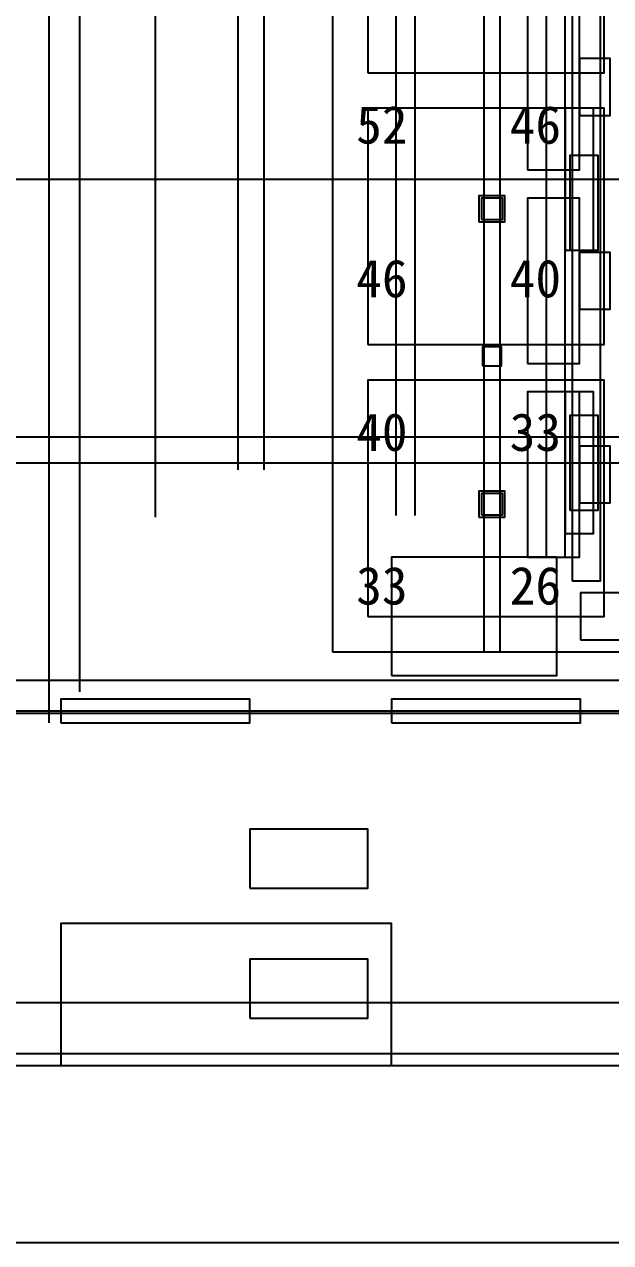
# Model space of a CAD drawing. Header units: metres. Extents: x -1640 to 1560, y -268 to 2338.
# Drawn here: x 3.5 to 28.3, y 862 to 913.5 of the extents above; entities that cross this region are included whole.
import ezdxf

# ---------------------------------------------------------------- set-up
doc = ezdxf.new("R2010")
doc.units = ezdxf.units.M
for name, color, linetype in [('1F_CDS', 5, 'Continuous'), ('1F_PUMP', 2, 'Continuous'), ('1F_STRUCT_COLUMN', 8, 'Continuous'), ('1F_ZONE', 3, 'Continuous'), ('2F_CSF_LATERAL_RACK_CONCEPT', 9, 'Continuous'), ('2F_RFG', 5, 'Continuous'), ('2F_STRUCT_COLUMN', 8, 'Continuous'), ('2F_ZONE', 3, 'Continuous'), ('3F_CLEANROOM_OVERHEAD_PIPE_DUCT_CONCEPT', 9, 'Continuous'), ('3F_DIFF', 4, 'Continuous'), ('3F_EHS_EGRESS_DIST_M', 2, 'Continuous'), ('3F_STRUCT_COLUMN', 8, 'Continuous'), ('3F_ZONE', 3, 'Continuous'), ('4F_DCC', 3, 'Continuous'), ('4F_FFU', 1, 'Continuous'), ('4F_MAU', 2, 'Continuous'), ('4F_STRUCT_PLENUM_TRUSS_CONCEPT', 9, 'Continuous'), ('4F_ZONE', 3, 'Continuous'), ('5F_CDS', 5, 'Continuous'), ('5F_PUMP', 2, 'Continuous'), ('5F_STRUCT_COLUMN', 8, 'Continuous'), ('5F_ZONE', 3, 'Continuous'), ('6F_CSF_LATERAL_RACK_CONCEPT', 9, 'Continuous'), ('6F_RFG', 5, 'Continuous'), ('6F_STRUCT_COLUMN', 8, 'Continuous'), ('6F_ZONE', 3, 'Continuous'), ('7F_CLEANROOM_OVERHEAD_PIPE_DUCT_CONCEPT', 9, 'Continuous'), ('7F_DIFF', 4, 'Continuous'), ('7F_EHS_EGRESS_DIST_M', 2, 'Continuous'), ('7F_STRUCT_COLUMN', 8, 'Continuous'), ('7F_ZONE', 3, 'Continuous'), ('8F_DCC', 3, 'Continuous'), ('8F_FFU', 1, 'Continuous'), ('8F_MAU', 2, 'Continuous'), ('8F_STRUCT_PLENUM_TRUSS_CONCEPT', 9, 'Continuous'), ('8F_ZONE', 3, 'Continuous'), ('OUTLINE', 7, 'Continuous'), ('RF_RSC', 4, 'Continuous'), ('RF_STACK', 2, 'Continuous'), ('UTIL_CHEM_CONCEPT', 6, 'Continuous'), ('UTIL_CHW.R_CONCEPT', 2, 'Continuous'), ('UTIL_CHW.S_CONCEPT', 1, 'Continuous'), ('UTIL_ELEC.LV_CONCEPT', 2, 'Continuous'), ('UTIL_EXH.ACID_CONCEPT', 4, 'Continuous'), ('UTIL_EXH.ALK_CONCEPT', 5, 'Continuous'), ('UTIL_GAS.SPEC_CONCEPT', 3, 'Continuous'), ('UTIL_PCW.R_CONCEPT', 1, 'Continuous'), ('UTIL_PCW.S_CONCEPT', 6, 'Continuous'), ('UTIL_UPW.R_CONCEPT', 2, 'Continuous'), ('UTIL_UPW.S_CONCEPT', 1, 'Continuous')]:
    doc.layers.add(name, color=color, linetype=linetype)

msp = doc.modelspace()

# ---------------------------------------------------------------- linework, layer by layer
at = {"layer": '1F_CDS'}
for points in [[(13, 877), (18, 877), (18, 879.5), (13, 879.5)], [(13, 871.5), (18, 871.5), (18, 874), (13, 874)]]:
    msp.add_lwpolyline(points, close=True, dxfattribs=at)
at = {"layer": '1F_PUMP'}
for points in [[(26.55, 904), (27.75, 904), (27.75, 908), (26.55, 908)], [(26.55, 893), (27.75, 893), (27.75, 897), (26.55, 897)]]:
    msp.add_lwpolyline(points, close=True, dxfattribs=at)
at = {"layer": '1F_STRUCT_COLUMN'}
for points in [[(22.7, 905.2), (23.8, 905.2), (23.8, 906.3), (22.7, 906.3)], [(22.7, 892.7), (23.8, 892.7), (23.8, 893.8), (22.7, 893.8)]]:
    msp.add_lwpolyline(points, close=True, dxfattribs=at)
at = {"layer": '1F_ZONE'}
msp.add_lwpolyline([(16.5, 887), (290, 887), (290, 1045), (16.5, 1045)], close=True, dxfattribs=at)
at = {"layer": '2F_CSF_LATERAL_RACK_CONCEPT'}
msp.add_lwpolyline([(25.55, 891), (26.35, 891), (26.35, 1041), (25.55, 1041)], close=True, dxfattribs=at)
at = {"layer": '2F_RFG'}
for points in [[(26.35, 904), (27.55, 904), (27.55, 910), (26.35, 910)], [(26.35, 892), (27.55, 892), (27.55, 898), (26.35, 898)]]:
    msp.add_lwpolyline(points, close=True, dxfattribs=at)
at = {"layer": '2F_STRUCT_COLUMN'}
for points in [[(22.8, 905.3), (23.7, 905.3), (23.7, 906.2), (22.8, 906.2)], [(22.8, 892.8), (23.7, 892.8), (23.7, 893.7), (22.8, 893.7)]]:
    msp.add_lwpolyline(points, close=True, dxfattribs=at)
at = {"layer": '2F_ZONE'}
msp.add_lwpolyline([(16.5, 887), (290, 887), (290, 1045), (16.5, 1045)], close=True, dxfattribs=at)
at = {"layer": '3F_CLEANROOM_OVERHEAD_PIPE_DUCT_CONCEPT'}
msp.add_lwpolyline([(26.65, 890), (27.85, 890), (27.85, 1042), (26.65, 1042)], close=True, dxfattribs=at)
at = {"layer": '3F_DIFF'}
for points in [[(24.75, 907.4), (26.95, 907.4), (26.95, 914.4), (24.75, 914.4)], [(26.95, 909.7), (28.25, 909.7), (28.25, 912.1), (26.95, 912.1)], [(24.75, 899.2), (26.95, 899.2), (26.95, 906.2), (24.75, 906.2)], [(26.95, 901.5), (28.25, 901.5), (28.25, 903.9), (26.95, 903.9)], [(24.75, 891), (26.95, 891), (26.95, 898), (24.75, 898)], [(26.95, 893.3), (28.25, 893.3), (28.25, 895.7), (26.95, 895.7)]]:
    msp.add_lwpolyline(points, close=True, dxfattribs=at)
at = {"layer": '3F_STRUCT_COLUMN'}
msp.add_lwpolyline([(22.85, 899.1), (23.65, 899.1), (23.65, 899.9), (22.85, 899.9)], close=True, dxfattribs=at)
at = {"layer": '3F_ZONE'}
msp.add_lwpolyline([(16.5, 887), (290, 887), (290, 1045), (16.5, 1045)], close=True, dxfattribs=at)
at = {"layer": '4F_DCC'}
for points in [[(5, 884), (13, 884), (13, 885), (5, 885)], [(19, 884), (27, 884), (27, 885), (19, 885)]]:
    msp.add_lwpolyline(points, close=True, dxfattribs=at)
at = {"layer": '4F_FFU'}
for points in [[(18, 911.5), (28, 911.5), (28, 921.5), (18, 921.5)], [(18, 900), (28, 900), (28, 910), (18, 910)], [(18, 888.5), (28, 888.5), (28, 898.5), (18, 898.5)]]:
    msp.add_lwpolyline(points, close=True, dxfattribs=at)
at = {"layer": '4F_MAU'}
msp.add_lwpolyline([(5, 869.5), (19, 869.5), (19, 875.5), (5, 875.5)], close=True, dxfattribs=at)
at = {"layer": '4F_STRUCT_PLENUM_TRUSS_CONCEPT'}
msp.add_lwpolyline([(22.9, 887), (23.6, 887), (23.6, 1045), (22.9, 1045)], close=True, dxfattribs=at)
at = {"layer": '4F_ZONE'}
msp.add_lwpolyline([(16.5, 887), (290, 887), (290, 1045), (16.5, 1045)], close=True, dxfattribs=at)
at = {"layer": '5F_CDS'}
for points in [[(13, 877), (18, 877), (18, 879.5), (13, 879.5)], [(13, 871.5), (18, 871.5), (18, 874), (13, 874)]]:
    msp.add_lwpolyline(points, close=True, dxfattribs=at)
at = {"layer": '5F_PUMP'}
for points in [[(26.55, 904), (27.75, 904), (27.75, 908), (26.55, 908)], [(26.55, 893), (27.75, 893), (27.75, 897), (26.55, 897)]]:
    msp.add_lwpolyline(points, close=True, dxfattribs=at)
at = {"layer": '5F_STRUCT_COLUMN'}
for points in [[(22.7, 905.2), (23.8, 905.2), (23.8, 906.3), (22.7, 906.3)], [(22.7, 892.7), (23.8, 892.7), (23.8, 893.8), (22.7, 893.8)]]:
    msp.add_lwpolyline(points, close=True, dxfattribs=at)
at = {"layer": '5F_ZONE'}
msp.add_lwpolyline([(16.5, 887), (290, 887), (290, 1045), (16.5, 1045)], close=True, dxfattribs=at)
at = {"layer": '6F_CSF_LATERAL_RACK_CONCEPT'}
msp.add_lwpolyline([(25.55, 891), (26.35, 891), (26.35, 1041), (25.55, 1041)], close=True, dxfattribs=at)
at = {"layer": '6F_RFG'}
for points in [[(26.35, 904), (27.55, 904), (27.55, 910), (26.35, 910)], [(26.35, 892), (27.55, 892), (27.55, 898), (26.35, 898)]]:
    msp.add_lwpolyline(points, close=True, dxfattribs=at)
at = {"layer": '6F_STRUCT_COLUMN'}
for points in [[(22.8, 905.3), (23.7, 905.3), (23.7, 906.2), (22.8, 906.2)], [(22.8, 892.8), (23.7, 892.8), (23.7, 893.7), (22.8, 893.7)]]:
    msp.add_lwpolyline(points, close=True, dxfattribs=at)
at = {"layer": '6F_ZONE'}
msp.add_lwpolyline([(16.5, 887), (290, 887), (290, 1045), (16.5, 1045)], close=True, dxfattribs=at)
at = {"layer": '7F_CLEANROOM_OVERHEAD_PIPE_DUCT_CONCEPT'}
msp.add_lwpolyline([(26.65, 890), (27.85, 890), (27.85, 1042), (26.65, 1042)], close=True, dxfattribs=at)
at = {"layer": '7F_DIFF'}
for points in [[(24.75, 907.4), (26.95, 907.4), (26.95, 914.4), (24.75, 914.4)], [(26.95, 909.7), (28.25, 909.7), (28.25, 912.1), (26.95, 912.1)], [(24.75, 899.2), (26.95, 899.2), (26.95, 906.2), (24.75, 906.2)], [(26.95, 901.5), (28.25, 901.5), (28.25, 903.9), (26.95, 903.9)], [(24.75, 891), (26.95, 891), (26.95, 898), (24.75, 898)], [(26.95, 893.3), (28.25, 893.3), (28.25, 895.7), (26.95, 895.7)]]:
    msp.add_lwpolyline(points, close=True, dxfattribs=at)
at = {"layer": '7F_STRUCT_COLUMN'}
msp.add_lwpolyline([(22.85, 899.1), (23.65, 899.1), (23.65, 899.9), (22.85, 899.9)], close=True, dxfattribs=at)
at = {"layer": '7F_ZONE'}
msp.add_lwpolyline([(16.5, 887), (290, 887), (290, 1045), (16.5, 1045)], close=True, dxfattribs=at)
at = {"layer": '8F_DCC'}
for points in [[(5, 884), (13, 884), (13, 885), (5, 885)], [(19, 884), (27, 884), (27, 885), (19, 885)]]:
    msp.add_lwpolyline(points, close=True, dxfattribs=at)
at = {"layer": '8F_FFU'}
for points in [[(18, 911.5), (28, 911.5), (28, 921.5), (18, 921.5)], [(18, 900), (28, 900), (28, 910), (18, 910)], [(18, 888.5), (28, 888.5), (28, 898.5), (18, 898.5)]]:
    msp.add_lwpolyline(points, close=True, dxfattribs=at)
at = {"layer": '8F_MAU'}
msp.add_lwpolyline([(5, 869.5), (19, 869.5), (19, 875.5), (5, 875.5)], close=True, dxfattribs=at)
at = {"layer": '8F_STRUCT_PLENUM_TRUSS_CONCEPT'}
msp.add_lwpolyline([(22.9, 887), (23.6, 887), (23.6, 1045), (22.9, 1045)], close=True, dxfattribs=at)
at = {"layer": '8F_ZONE'}
msp.add_lwpolyline([(16.5, 887), (290, 887), (290, 1045), (16.5, 1045)], close=True, dxfattribs=at)
at = {"layer": 'OUTLINE'}
msp.add_lwpolyline([(-307, 862), (347, 862), (347, 1070), (-307, 1070)], close=True, dxfattribs=at)
at = {"layer": 'RF_RSC'}
msp.add_lwpolyline([(19, 886), (26, 886), (26, 891), (19, 891)], close=True, dxfattribs=at)
at = {"layer": 'RF_STACK'}
msp.add_lwpolyline([(27, 887.5), (29, 887.5), (29, 889.5), (27, 889.5)], close=True, dxfattribs=at)
at = {"layer": 'UTIL_CHEM_CONCEPT'}
msp.add_line((-273.3, 869.5), (286.3, 869.5), dxfattribs=at)
msp.add_line((-273.3, 869.5), (286.3, 869.5), dxfattribs=at)
at = {"layer": 'UTIL_CHW.R_CONCEPT'}
for p, q in [((5.8, 885.3), (5.8, 1049.3)), ((5.8, 885.3), (5.8, 1049.3)), ((-276.2, 885.8), (287.8, 885.8)), ((-276.2, 885.8), (287.8, 885.8))]:
    msp.add_line(p, q, dxfattribs=at)
at = {"layer": 'UTIL_CHW.S_CONCEPT'}
for p, q in [((4.5, 884), (4.5, 1048)), ((4.5, 884), (4.5, 1048)), ((-277.5, 884.5), (286.5, 884.5)), ((-277.5, 884.5), (286.5, 884.5))]:
    msp.add_line(p, q, dxfattribs=at)
at = {"layer": 'UTIL_ELEC.LV_CONCEPT'}
msp.add_line((9, 892.7), (9, 1053.3), dxfattribs=at)
msp.add_line((9, 892.7), (9, 1053.3), dxfattribs=at)
at = {"layer": 'UTIL_EXH.ACID_CONCEPT'}
for p, q in [((-279.4, 885.8), (288.4, 885.8)), ((-279.4, 885.8), (288.4, 885.8)), ((-267.55, 870), (295.55, 870))]:
    msp.add_line(p, q, dxfattribs=at)
at = {"layer": 'UTIL_EXH.ALK_CONCEPT'}
for p, q in [((-279.4, 884.4), (288.4, 884.4)), ((-279.4, 884.4), (288.4, 884.4)), ((-267.55, 872.16), (295.55, 872.16))]:
    msp.add_line(p, q, dxfattribs=at)
at = {"layer": 'UTIL_GAS.SPEC_CONCEPT'}
msp.add_line((-275.3, 907), (286.3, 907), dxfattribs=at)
msp.add_line((-275.3, 907), (286.3, 907), dxfattribs=at)
at = {"layer": 'UTIL_PCW.R_CONCEPT'}
msp.add_line((19.995, 892.77), (19.995, 1039.22), dxfattribs=at)
msp.add_line((19.995, 892.77), (19.995, 1039.22), dxfattribs=at)
at = {"layer": 'UTIL_PCW.S_CONCEPT'}
msp.add_line((19.195, 892.77), (19.195, 1039.22), dxfattribs=at)
msp.add_line((19.195, 892.77), (19.195, 1039.22), dxfattribs=at)
at = {"layer": 'UTIL_UPW.R_CONCEPT'}
for p, q in [((13.6, 894.7), (13.6, 1051.8)), ((13.6, 894.7), (13.6, 1051.8)), ((-277.3, 896.1), (286.3, 896.1)), ((-277.3, 896.1), (286.3, 896.1))]:
    msp.add_line(p, q, dxfattribs=at)
at = {"layer": 'UTIL_UPW.S_CONCEPT'}
for p, q in [((12.5, 894.7), (12.5, 1051.8)), ((12.5, 894.7), (12.5, 1051.8)), ((-277.3, 895), (286.3, 895)), ((-277.3, 895), (286.3, 895))]:
    msp.add_line(p, q, dxfattribs=at)

# ---------------------------------------------------------------- texts
at = {"layer": '3F_EHS_EGRESS_DIST_M'}
for s, p in [('52', (17.5, 908.5)), ('46', (24, 908.5)), ('46', (17.5, 902)), ('40', (24, 902)), ('40', (17.5, 895.5)), ('33', (24, 895.5)), ('33', (17.5, 889)), ('26', (24, 889))]:
    msp.add_text(s, height=1.6, dxfattribs=at).set_placement(p)
at = {"layer": '7F_EHS_EGRESS_DIST_M'}
for s, p in [('52', (17.5, 908.5)), ('46', (24, 908.5)), ('46', (17.5, 902)), ('40', (24, 902)), ('40', (17.5, 895.5)), ('33', (24, 895.5)), ('33', (17.5, 889)), ('26', (24, 889))]:
    msp.add_text(s, height=1.6, dxfattribs=at).set_placement(p)

doc.saveas('drawing.dxf')
